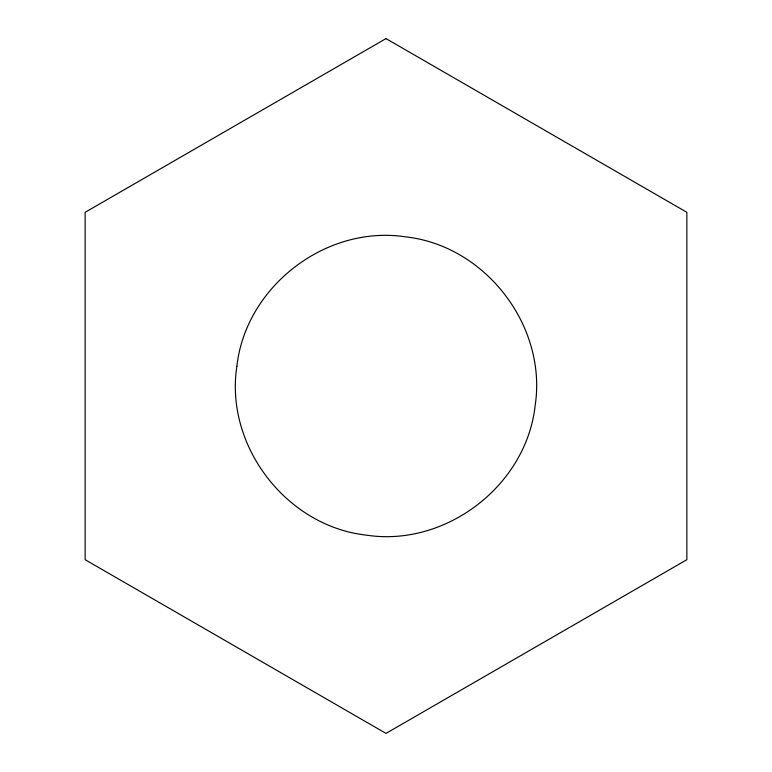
<?xml version="1.0" encoding="UTF-8"?>
<svg xmlns="http://www.w3.org/2000/svg" width="772" height="772" viewBox="0 0 772 772"><rect width="100%" height="100%" fill="white"/><g stroke="black" fill="none" stroke-linecap="round" stroke-linejoin="round"><path stroke-width="1.16" d="M236.859 366.362C224.691 445.859 286.431 526.321 366.362 535.141C445.859 547.309 526.321 485.569 535.141 405.638C547.309 326.141 485.569 245.679 405.638 236.859C326.141 224.691 245.679 286.431 236.859 366.362M386 38.6L85.142 212.3L85.142 559.7L386 733.4L686.858 559.7L686.858 212.3L386 38.6"/></g></svg>
